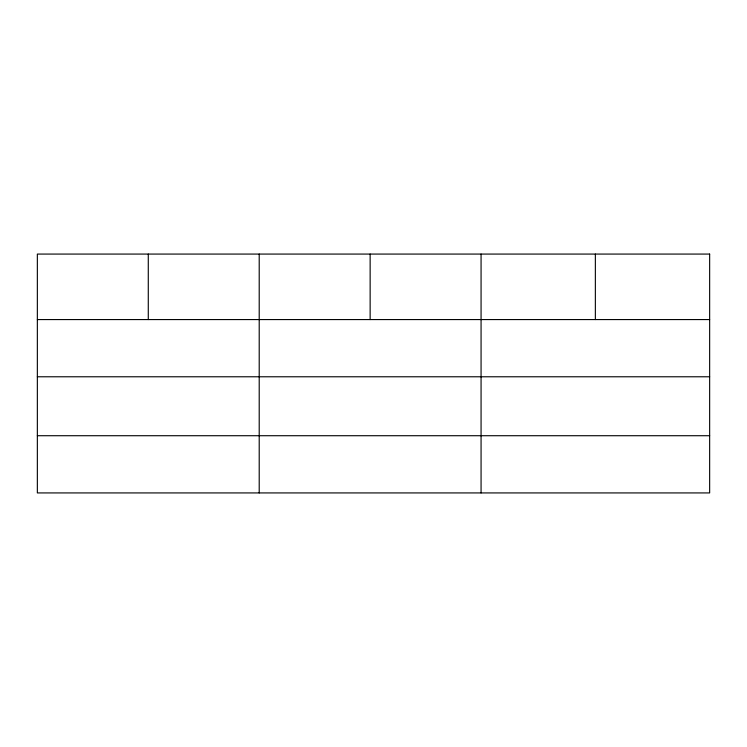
<?xml version="1.0" encoding="UTF-8"?>
<svg xmlns="http://www.w3.org/2000/svg" width="747" height="747" viewBox="0 0 747 747"><rect width="100%" height="100%" fill="white"/><g stroke="black" fill="none" stroke-linecap="round" stroke-linejoin="round"><path stroke-width="1.12" d="M37.35 319.567L709.65 319.567M37.35 376.777L709.65 376.777M37.35 435.716L709.65 435.716M595.359 254.073L595.359 319.567M481.068 254.073L481.068 492.927M370.138 254.073L370.138 319.567M259.209 254.073L259.209 492.927M148.28 254.073L148.28 319.567M709.65 254.073L37.35 254.073L37.35 492.927L709.65 492.927L709.65 254.073"/></g></svg>
